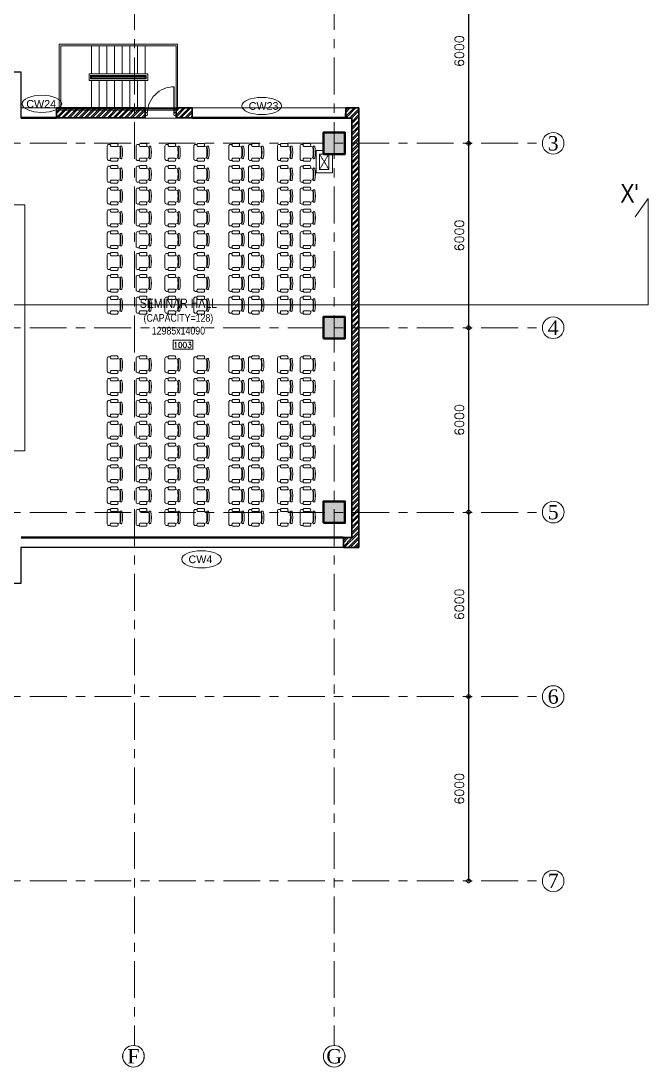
# Model space of a CAD drawing. Header units: millimetres. Extents: x 24487468 to 24959437, y -333213 to 842934.
# Drawn here: x 24744081 to 24764503, y 522635 to 556671 of the extents above; entities that cross this region are included whole.
import ezdxf
from ezdxf.enums import TextEntityAlignment as Align

# ---------------------------------------------------------------- set-up
doc = ezdxf.new("R2010")
doc.units = ezdxf.units.MM
doc.header["$MEASUREMENT"] = 0
doc.header["$PDMODE"] = 3
for name, pattern in [('ACAD_ISO10W100', [18.5, 12, -3, 0.5, -3]), ('BORDERX2', [3.5, 1, -0.5, 1, -0.5, 0, -0.5]), ('Centreline', [21, 12, -3, 3, -3]), ('DASHED2', [0.375, 0.25, -0.125])]:
    doc.linetypes.add(name, pattern=pattern)
doc.layers.get('0').update_dxf_attribs({"lineweight": 5})
for name, color, linetype, lineweight in [('A 0.13 dw', 175, 'Continuous', 5), ('A 0.13furniture', 30, 'Continuous', 0), ('CENLINE', 220, 'ACAD_ISO10W100', 5), ('COLUMN', 12, 'Continuous', 40), ('DIM', 183, 'Continuous', 5), ('furniture', 190, 'Continuous', 0), ('GRID', 205, 'BORDERX2', 5), ('HACTH', 8, 'Continuous', 0), ('hatch', 9, 'Continuous', 0), ('p1 plan grid lck', 6, 'Continuous', 5), ('room number', 99, 'Continuous', 20), ('text', 7, 'Continuous', 15), ('TEXT ROOM', 3, 'Continuous', 15), ('wall', 53, 'Continuous', 15), ('Wall1', 37, 'Continuous', 30), ('WALL2', 4, 'Continuous', 15), ('win shutters', 140, 'Continuous', 25), ('WINDOWS', 4, 'Continuous', 9)]:
    doc.layers.add(name, color=color, linetype=linetype, lineweight=lineweight)
doc.layers.add('A-BTEXT', color=57, linetype='Continuous')
doc.styles.add('arial', font='times.ttf')
doc.styles.add('ordinary', font='arial.ttf')
doc.styles.add('ROMANS', font='romans__.ttf')
doc.dimstyles.new('DIM100', dxfattribs={"dimtxt": 300, "dimasz": 250, "dimexe": 100, "dimexo": 100, "dimgap": 150, "dimtad": 1, "dimdec": 0, "dimrnd": 5, "dimzin": 0, "dimdsep": 46, "dimtxsty": 'ROMANS', "dimblk": 'DOTSMALL', "dimcen": 0.09, "dimclrd": 256, "dimclre": 256, "dimclrt": 7, "dimadec": 0, "dimazin": 0, "dimtfac": 1, "dimtdec": 0, "dimtix": 1, "dimtofl": 0, "dimtmove": 1, "dimatfit": 3, "dimfxl": 100, "dimfxlon": 1, "dimtolj": 1, "dimtzin": 0, "dimarcsym": 0})

# ---------------------------------------------------------------- blocks, each defined once
blk = doc.blocks.new('column 350')
at = {"layer": 'COLUMN', "ltscale": 100}
h = blk.add_hatch(color=256, dxfattribs=at)
h.dxf.hatch_style = 1
h.paths.add_polyline_path([(1327.5, 1037.5), (627.5, 1037.5), (627.5, 337.5), (1327.5, 337.5)])
blk.add_lwpolyline([(627.5, 1037.5), (1327.5, 1037.5), (1327.5, 337.5), (627.5, 337.5)], close=True, dxfattribs=at)
blk = doc.blocks.new('grid letter-flat-4-flat-1')
at = {"layer": 'GRID', "linetype": 'Continuous'}
blk.add_circle((0, 374.75), 281.25, dxfattribs=at)
blk = doc.blocks.new('CHAIR')
at = {"layer": 'furniture'}
for p, q in [((-340.23825, 204.70725), (-416.878, 168.3055)), ((-340.23825, 204.70725), (-340.23825, 204.70725)), ((-125.8345, 288.42275), (-323.8345, 288.42275)), ((-323.8345, 189.42275), (-125.8345, 189.42275)), ((-55.80025, 261.63225), (-102.37975, 260.26275)), ((0, -207.218), (0, 207.218)), ((-416.73775, -168.38525), (-341.20075, -206.0795)), ((-323.8345, -189.42275), (-125.8345, -189.42275)), ((-125.8345, -288.42275), (-323.8345, -288.42275)), ((-55.80025, -261.635), (-102.37975, -260.2655))]:
    blk.add_line(p, q, dxfattribs=at)
for centre, radius, start, end in [((385.48675, 0.84425), 884.73055, 167.602120001, 192.397899996), ((-451.11275, 172.04275), 33.28515, 34.290200006, 145.709770002), ((440.48675, 0.84425), 884.73055, 167.602120001, 192.397899996), ((1661.72875, 0.8415), 2085.3437, 175.393880003, 184.654689996), ((-293.029, 238.92275), 58.30297, 121.895319998, 238.104699994), ((-156.63175, 238.92275), 58.29827, 301.887899999, 58.112100001), ((-53.74875, 207.91925), 53.75252, 359.252000001, 92.186765001), ((-451.11275, -170.35425), 33.2857, 214.291599999, 325.708400001), ((-293.029, -238.92275), 58.30297, 121.895319998, 238.104699994), ((-156.63175, -238.92275), 58.2983, 301.887899999, 58.112100001), ((-53.74875, -207.922), 53.75285, 267.813599999, 0.747999999)]:
    blk.add_arc(centre, radius, start, end, dxfattribs=at)
blk = doc.blocks.new('SEC')
at = {"layer": 'HACTH', "ltscale": 100}
blk.add_lwpolyline([(-34685, 0), (0, 0), (0, 3449), (-425, 2854)], dxfattribs=at)
at = {"layer": 'text', "linetype": 'Continuous', "ltscale": 30, "insert": (-606, 3623), "char_height": 600, "width": 21041.4, "attachment_point": 5, "style": 'arial'}
blk.add_mtext("{\\fTechnic|b0|i0|c2|p2;X'}", dxfattribs=at)
blk = doc.blocks.new('*U36')
at = {"layer": 'room number'}
blk.add_lwpolyline([(46, 40), (46, 240), (491, 240), (491, 40)], close=True, dxfattribs=at)
at = {"layer": 'room number', "style": 'ROMANS'}
blk.add_attdef('ROOM_NUM', (53, 73), '', height=120, dxfattribs=at)
blk = doc.blocks.new('EEXIT')
at = {"layer": 'WINDOWS', "lineweight": 0}
for p, q in [((0, 4581), (-2150, 4581)), ((-2150, 4581), (-2150, 2781)), ((-50, 4531), (-2100, 4531)), ((-2100, 4531), (-2100, 2753)), ((-2100, 4531), (-1180, 4531)), ((-50, 4531), (-50, 2781)), ((0, 4581), (0, 2753)), ((-2100, 3531), (-1180, 3531)), ((-1180, 3611), (-1180, 1700)), ((-1180, 3611), (-970, 3611)), ((-1130, 3561), (-1130, 1750)), ((-1130, 3561), (-1020, 3561)), ((-1130, 3531), (-1020, 3531)), ((-1100, 3531), (-1100, 1781)), ((-1050, 3531), (-1050, 1781)), ((-1020, 3561), (-1020, 1750)), ((-970, 3611), (-970, 1700)), ((-970, 3531), (-50, 3531)), ((-2100, 3281), (-1180, 3281)), ((-1130, 3281), (-1100, 3281)), ((-1050, 3281), (-1020, 3281)), ((-970, 3281), (-50, 3281)), ((-2150, 2781), (-2150, 731)), ((-2100, 3031), (-1180, 3031)), ((-2100, 2781), (-1180, 2781)), ((-2100, 2753), (-2100, 781)), ((-1130, 3031), (-1100, 3031)), ((-1130, 2781), (-1100, 2781)), ((-1050, 3031), (-1020, 3031)), ((-1050, 2781), (-1020, 2781)), ((-970, 3031), (-50, 3031)), ((-970, 2781), (-50, 2781)), ((-50, 2781), (-50, 781)), ((0, 2753), (0, 731)), ((-2100, 2531), (-1180, 2531)), ((-1130, 2531), (-1100, 2531)), ((-1050, 2531), (-1020, 2531)), ((-970, 2531), (-50, 2531)), ((-2100, 2281), (-1180, 2281)), ((-1130, 2281), (-1100, 2281)), ((-1050, 2281), (-1020, 2281)), ((-970, 2281), (-50, 2281)), ((-2100, 2031), (-1180, 2031)), ((-2100, 1781), (-1180, 1781)), ((-1130, 2031), (-1100, 2031)), ((-1020, 1781), (-1130, 1781)), ((-1020, 1750), (-1130, 1750)), ((-1050, 2031), (-1020, 2031)), ((-1050, 1781), (-1020, 1781)), ((-970, 2031), (-50, 2031)), ((-970, 1781), (-50, 1781)), ((-970, 1700), (-1180, 1700)), ((0, 731), (-2150, 731)), ((-2100, 781), (-1180, 781)), ((-50, 781), (-2100, 781))]:
    blk.add_line(p, q, dxfattribs=at)
blk = doc.blocks.new('Door1000-flat-3')
at = {"layer": 'A 0.13 dw'}
for p, q in [((-38, 0), (-38, -12)), ((38, 0), (-38, 0)), ((-38, -12), (-50, -12)), ((-50, -12), (-50, -63)), ((-50, -63), (-25, -75)), ((-25, -75), (12, -75)), ((12, -75), (12, -63)), ((12, -63), (50, -63)), ((38, -12), (38, 0)), ((50, -12), (38, -12)), ((50, -63), (50, -12)), ((-50, -937), (-25, -925)), ((-50, -988), (-50, -937)), ((-38, -988), (-50, -988)), ((-38, -1000), (-38, -988)), ((38, -1000), (-38, -1000)), ((-25, -925), (12, -925)), ((12, -925), (12, -937)), ((12, -925), (886, -925)), ((12, -937), (50, -937)), ((12, -937), (886, -937)), ((50, -988), (38, -988)), ((38, -988), (38, -1000)), ((50, -937), (50, -988))]:
    blk.add_line(p, q, dxfattribs=at)
blk.add_lwpolyline([(886, -937), (886, -937, 0.414214), (12, -63)], format="xyb", dxfattribs=at)
blk = doc.blocks.new('_DotSmall')
at = {"color": 0, "linetype": 'ByBlock', "const_width": 0.5}
blk.add_lwpolyline([(-0.0625, 0, 1), (0.0625, 0, 1)], format="xyb", close=True, dxfattribs=at)
blk = doc.blocks.new('*D154')
at = {"layer": 'Defpoints', "color": 0, "ltscale": 100, "transparency": 16777216}
for p in [(24757682, 558689), (24754633, 552689), (24758659, 552689)]:
    blk.add_point(p, dxfattribs=at)
at = {"layer": 'DIM', "lineweight": -2, "ltscale": 100, "transparency": 16777216}
for p, q in [((24758559, 558689), (24758759, 558689)), ((24758659, 558689), (24758659, 552689)), ((24758559, 552689), (24758759, 552689))]:
    blk.add_line(p, q, dxfattribs=at)
at = {"layer": 'DIM', "lineweight": -2, "ltscale": 100, "transparency": 16777216, "xscale": 250, "yscale": 250, "zscale": 250}
for p, rotation in [((24758659, 558689), 90), ((24758659, 552689), 270)]:
    blk.add_blockref('_DotSmall', p, dxfattribs=dict(at, rotation=rotation))
at = {"layer": 'DIM', "color": 7, "ltscale": 100, "transparency": 16777216, "insert": (24758358, 555689), "char_height": 300, "attachment_point": 5, "rotation": 90, "style": 'ROMANS'}
blk.add_mtext('\\A1;6000', dxfattribs=at)
blk = doc.blocks.new('*D155')
at = {"layer": 'Defpoints', "color": 0, "ltscale": 100, "transparency": 16777216}
for p in [(24754633, 552689), (24754633, 546689), (24758659, 546689)]:
    blk.add_point(p, dxfattribs=at)
at = {"layer": 'DIM', "lineweight": -2, "ltscale": 100, "transparency": 16777216}
for p, q in [((24758559, 552689), (24758759, 552689)), ((24758659, 552689), (24758659, 546689)), ((24758559, 546689), (24758759, 546689))]:
    blk.add_line(p, q, dxfattribs=at)
at = {"layer": 'DIM', "lineweight": -2, "ltscale": 100, "transparency": 16777216, "xscale": 250, "yscale": 250, "zscale": 250}
for p, rotation in [((24758659, 552689), 90), ((24758659, 546689), 270)]:
    blk.add_blockref('_DotSmall', p, dxfattribs=dict(at, rotation=rotation))
at = {"layer": 'DIM', "color": 7, "ltscale": 100, "transparency": 16777216, "insert": (24758358, 549689), "char_height": 300, "attachment_point": 5, "rotation": 90, "style": 'ROMANS'}
blk.add_mtext('\\A1;6000', dxfattribs=at)
blk = doc.blocks.new('*D156')
at = {"layer": 'Defpoints', "color": 0, "ltscale": 100, "transparency": 16777216}
for p in [(24754633, 546689), (24754631, 540689), (24758659, 540689)]:
    blk.add_point(p, dxfattribs=at)
at = {"layer": 'DIM', "lineweight": -2, "ltscale": 100, "transparency": 16777216}
for p, q in [((24758559, 546689), (24758759, 546689)), ((24758659, 546689), (24758659, 540689)), ((24758559, 540689), (24758759, 540689))]:
    blk.add_line(p, q, dxfattribs=at)
at = {"layer": 'DIM', "lineweight": -2, "ltscale": 100, "transparency": 16777216, "xscale": 250, "yscale": 250, "zscale": 250}
for p, rotation in [((24758659, 546689), 90), ((24758659, 540689), 270)]:
    blk.add_blockref('_DotSmall', p, dxfattribs=dict(at, rotation=rotation))
at = {"layer": 'DIM', "color": 7, "ltscale": 100, "transparency": 16777216, "insert": (24758358, 543689), "char_height": 300, "attachment_point": 5, "rotation": 90, "style": 'ROMANS'}
blk.add_mtext('\\A1;6000', dxfattribs=at)
blk = doc.blocks.new('*D157')
at = {"layer": 'Defpoints', "color": 0, "ltscale": 100, "transparency": 16777216}
for p in [(24754631, 540689), (24754282, 534689), (24758659, 534689)]:
    blk.add_point(p, dxfattribs=at)
at = {"layer": 'DIM', "lineweight": -2, "ltscale": 100, "transparency": 16777216}
for p, q in [((24758559, 540689), (24758759, 540689)), ((24758659, 540689), (24758659, 534689)), ((24758559, 534689), (24758759, 534689))]:
    blk.add_line(p, q, dxfattribs=at)
at = {"layer": 'DIM', "lineweight": -2, "ltscale": 100, "transparency": 16777216, "xscale": 250, "yscale": 250, "zscale": 250}
for p, rotation in [((24758659, 540689), 90), ((24758659, 534689), 270)]:
    blk.add_blockref('_DotSmall', p, dxfattribs=dict(at, rotation=rotation))
at = {"layer": 'DIM', "color": 7, "ltscale": 100, "transparency": 16777216, "insert": (24758358, 537689), "char_height": 300, "attachment_point": 5, "rotation": 90, "style": 'ROMANS'}
blk.add_mtext('\\A1;6000', dxfattribs=at)
blk = doc.blocks.new('*D158')
at = {"layer": 'Defpoints', "color": 0, "ltscale": 100, "transparency": 16777216}
for p in [(24754282, 534689), (24754282, 528690), (24758659, 528690)]:
    blk.add_point(p, dxfattribs=at)
at = {"layer": 'DIM', "lineweight": -2, "ltscale": 100, "transparency": 16777216}
for p, q in [((24758559, 534689), (24758759, 534689)), ((24758659, 534689), (24758659, 528690)), ((24758559, 528690), (24758759, 528690))]:
    blk.add_line(p, q, dxfattribs=at)
at = {"layer": 'DIM', "lineweight": -2, "ltscale": 100, "transparency": 16777216, "xscale": 250, "yscale": 250, "zscale": 250}
for p, rotation in [((24758659, 534689), 90), ((24758659, 528690), 270)]:
    blk.add_blockref('_DotSmall', p, dxfattribs=dict(at, rotation=rotation))
at = {"layer": 'DIM', "color": 7, "ltscale": 100, "transparency": 16777216, "insert": (24758358, 531689), "char_height": 300, "attachment_point": 5, "rotation": 90, "style": 'ROMANS'}
blk.add_mtext('\\A1;6000', dxfattribs=at)

msp = doc.modelspace()

# ---------------------------------------------------------------- hatches: boundary and pattern name
at = {"layer": 'hatch', "ltscale": 100}
h = msp.add_hatch(dxfattribs=at)
h.set_pattern_fill('ANSI32', color=256, scale=350)
h.set_pattern_definition([(45, (24746687.03, 553676.76), (-92.808, 92.808), []), (45, (24746748.9, 553676.76), (-92.808, 92.808), [])])
h.paths.add_polyline_path([(24748132, 553839), (24747354.1, 553839), (24745332.1, 553839), (24745332.1, 553839), (24745242, 553839), (24745242, 553514.5), (24748132, 553514.5)])
h = msp.add_hatch(dxfattribs=at)
h.set_pattern_fill('ANSI32', color=256, scale=350)
h.set_pattern_definition([(45, (24749394.57, 553676.69), (-92.81, 92.81), []), (45, (24749456.44, 553676.69), (-92.81, 92.81), [])])
h.paths.add_polyline_path([(24749657.1, 553839), (24749182.1, 553839), (24749132.1, 553839), (24749132.1, 553764.5), (24749132.1, 553514.4), (24749657.1, 553514.4)])
h = msp.add_hatch(dxfattribs=at)
h.set_pattern_fill('ANSI32', color=256, scale=350)
h.set_pattern_definition([(45, (24754832.03, 546689.26), (-92.8078, 92.8078), []), (45, (24754893.9, 546689.26), (-92.8078, 92.8078), [])])
h.paths.add_polyline_path([(24755082, 553839), (24754656.5, 553839), (24754656.5, 553509), (24754852, 553509), (24754852, 539839.4), (24754582, 539839.4), (24754582, 539539.5), (24755082, 539539.5)])

# ---------------------------------------------------------------- linework, layer by layer
at = {"ltscale": 100}
msp.add_lwpolyline([(24730848.8, 555014.5), (24730842.1, 542714.5), (24729948.8, 542714.5), (24729948.8, 538364.5), (24735606.5, 538364.5), (24735606.5, 539544.5), (24739931.5, 539544.5), (24739931.5, 538364.5), (24744081.5, 538364.5), (24744081.5, 539539.5), (24755082, 539539.5), (24755082, 553839), (24744081.5, 553839), (24744081.5, 555014.5), (24739932.1, 555014.5), (24739932.6, 553848), (24735607, 553848), (24735606.5, 555014.5), (24730848.8, 555014.5)], dxfattribs=at)
at = {"layer": 'A 0.13furniture'}
for p, q in [((24744207.5, 550689.5), (24742407.5, 550689.5)), ((24744207.5, 550689.5), (24744207.5, 542689.5)), ((24744207.5, 542689.5), (24742407.5, 542689.5))]:
    msp.add_line(p, q, dxfattribs=at)
at = {"layer": 'Defpoints', "ltscale": 100}
msp.add_lwpolyline([(24730848.8, 555014.5), (24735606.5, 555014.5), (24735607, 553789.5), (24739932.6, 553848), (24739931.6, 555014.5), (24744081.5, 555014.5), (24744081.5, 553514.4), (24754655.6, 553511.7), (24754657.4, 553836.3), (24755082, 553839), (24755082, 539539.5), (24744081.5, 539539.5), (24744081.5, 538364.5), (24739931.5, 538364.5), (24739931.5, 539544.5), (24735606.5, 539544.5), (24735606.5, 538364.5), (24729948.8, 538364.5), (24729948.8, 542714.5), (24730848.8, 542714.5)], close=True, dxfattribs=at)
at = {"layer": 'HACTH', "linetype": 'DASHED2', "ltscale": 100}
for p, q in [((24753807.6, 552339.5), (24754107.6, 551838.8)), ((24753807.6, 551838.8), (24754107.6, 552339.5))]:
    msp.add_line(p, q, dxfattribs=at)
at = {"layer": 'p1 plan grid lck', "linetype": 'Centreline', "ltscale": 100}
for p, q in [((24747781.9, 570182.4), (24747781.9, 523335.4)), ((24754281.9, 570182.4), (24754281.9, 523335.4)), ((24708671.7, 552689.5), (24761061.5, 552689.5)), ((24708671.2, 546689.5), (24761060.9, 546689.5)), ((24708672.7, 540682.5), (24761060.9, 540682.5)), ((24708672.7, 534689.5), (24761060.9, 534689.5)), ((24708672.7, 528689.5), (24761060.9, 528689.5))]:
    msp.add_line(p, q, dxfattribs=at)
at = {"layer": 'text', "ltscale": 100}
for centre in [(24744763.6, 553972.4), (24751922.6, 553904.3), (24749962.6, 539154.5)]:
    msp.add_ellipse(centre, major_axis=(-645.2, 0), ratio=0.4312913, dxfattribs=at)
at = {"layer": 'wall', "ltscale": 100}
for p, q in [((24754656.5, 553839), (24744091.5, 553839)), ((24754631.5, 539539.5), (24744081.5, 539539.5)), ((24754581.5, 539539.5), (24744081.5, 539539.5))]:
    msp.add_line(p, q, dxfattribs=at)
at = {"layer": 'Wall1', "ltscale": 100}
for p, q in [((24745242, 553514.5), (24745242, 553839)), ((24745242, 553839), (24748132, 553839)), ((24748132, 553839), (24748132, 553514.5)), ((24749132.1, 553839), (24749132.1, 553514.4)), ((24749132.1, 553839), (24749657.1, 553839)), ((24749657.1, 553839), (24749657.1, 553514.4)), ((24754656.5, 553839), (24755082, 553839)), ((24754656.5, 553839), (24754656.5, 553589)), ((24754656.5, 553839), (24755082, 553839)), ((24754656.5, 553839), (24754656.5, 553589)), ((24754656.5, 553839), (24755082, 553839)), ((24754656.5, 553839), (24754656.5, 553509)), ((24754656.5, 553839), (24755082, 553839)), ((24754656.5, 553839), (24754656.5, 553509)), ((24755082, 539539.5), (24755082, 553839)), ((24748132, 553514.5), (24745242, 553514.5)), ((24749657.1, 553514.4), (24749132.1, 553514.4)), ((24754656.5, 553509), (24754852, 553509)), ((24754852, 539869.5), (24754852, 553509)), ((24754581.5, 539539.5), (24754581.5, 539869.5)), ((24754582, 539869.5), (24754852, 539869.5)), ((24754582, 539539.5), (24754582, 539869.5)), ((24754581.5, 539539.5), (24755082, 539539.5)), ((24754631.5, 539539.5), (24755082, 539539.5))]:
    msp.add_line(p, q, dxfattribs=at)
at = {"layer": 'WALL2', "ltscale": 100}
for p, q in [((24753807.6, 552339.5), (24753932.6, 552339.5)), ((24754107.6, 551838.8), (24754107.6, 552339.5))]:
    msp.add_line(p, q, dxfattribs=at)
for points in [[(24753932.6, 552454.5), (24753692.6, 552454.5), (24753692.6, 551723.8), (24754222.6, 551723.8), (24754222.6, 552339.5)], [(24753807.6, 552339.5), (24753807.6, 551838.8), (24754107.6, 551838.8)]]:
    msp.add_lwpolyline(points, dxfattribs=at)
at = {"layer": 'win shutters', "ltscale": 100, "const_width": 75}
for points in [[(24745242, 553514.4), (24744081.4, 553514.4)], [(24754656.5, 553514.5), (24749657.1, 553514.5)], [(24754581.5, 539869.5), (24744081.5, 539869.5)]]:
    msp.add_lwpolyline(points, dxfattribs=at)

# ---------------------------------------------------------------- block references
at = {"layer": 'A 0.13 dw', "rotation": 90}
msp.add_blockref('Door1000-flat-3', (24748132, 553641.5), dxfattribs=at)
at = {"layer": 'A 0.13furniture', "xscale": -1}
for p in [(24746893.5, 552393.1), (24747833.2, 552393.1), (24748773, 552393.1), (24749712.7, 552393.1), (24750852.4, 552393.1), (24751492.2, 552393.1), (24752431.9, 552393.1), (24753171.6, 552393.1), (24746893.5, 551683.2), (24747833.2, 551683.2), (24748773, 551683.2), (24749712.7, 551683.2), (24750852.4, 551683.2), (24751492.2, 551683.2), (24752431.9, 551683.2), (24753171.6, 551683.2), (24746893.5, 550973.3), (24747833.2, 550973.3), (24748773, 550973.3), (24749712.7, 550973.3), (24750852.4, 550973.3), (24751492.2, 550973.3), (24752431.9, 550973.3), (24753171.6, 550973.3), (24746893.5, 550263.3), (24747833.2, 550263.3), (24748773, 550263.3), (24749712.7, 550263.3), (24750852.4, 550263.3), (24751492.2, 550263.3), (24752431.9, 550263.3), (24753171.6, 550263.3), (24746893.5, 549553.4), (24747833.2, 549553.4), (24748773, 549553.4), (24749712.7, 549553.4), (24750852.4, 549553.4), (24751492.2, 549553.4), (24752431.9, 549553.4), (24753171.6, 549553.4), (24746893.5, 548843.5), (24747833.2, 548843.5), (24748773, 548843.5), (24749712.7, 548843.5), (24750852.4, 548843.5), (24751492.2, 548843.5), (24752431.9, 548843.5), (24753171.6, 548843.5), (24746893.5, 548133.6), (24747833.2, 548133.6), (24748773, 548133.6), (24749712.7, 548133.6), (24750852.4, 548133.6), (24751492.2, 548133.6), (24752431.9, 548133.6), (24753171.6, 548133.6), (24746893.5, 547423.6), (24747833.2, 547423.6), (24748773, 547423.6), (24749712.7, 547423.6), (24750852.4, 547423.6), (24751492.2, 547423.6), (24752431.9, 547423.6), (24753171.6, 547423.6)]:
    msp.add_blockref('CHAIR', p, dxfattribs=at)
at = {"layer": 'A 0.13furniture', "rotation": 180}
for p in [(24746893.5, 545486), (24747833.2, 545486), (24748773, 545486), (24749712.7, 545486), (24750852.4, 545486), (24751492.2, 545486), (24752431.9, 545486), (24753171.6, 545486), (24746893.5, 544776.1), (24747833.2, 544776.1), (24748773, 544776.1), (24749712.7, 544776.1), (24750852.4, 544776.1), (24751492.2, 544776.1), (24752431.9, 544776.1), (24753171.6, 544776.1), (24746893.5, 544066.1), (24747833.2, 544066.1), (24748773, 544066.1), (24749712.7, 544066.1), (24750852.4, 544066.1), (24751492.2, 544066.1), (24752431.9, 544066.1), (24753171.6, 544066.1), (24746893.5, 543356.2), (24747833.2, 543356.2), (24748773, 543356.2), (24749712.7, 543356.2), (24750852.4, 543356.2), (24751492.2, 543356.2), (24752431.9, 543356.2), (24753171.6, 543356.2), (24746893.5, 542646.3), (24747833.2, 542646.3), (24748773, 542646.3), (24749712.7, 542646.3), (24750852.4, 542646.3), (24751492.2, 542646.3), (24752431.9, 542646.3), (24753171.6, 542646.3), (24746893.5, 541936.4), (24747833.2, 541936.4), (24748773, 541936.4), (24749712.7, 541936.4), (24750852.4, 541936.4), (24751492.2, 541936.4), (24752431.9, 541936.4), (24753171.6, 541936.4), (24746893.5, 541226.4), (24747833.2, 541226.4), (24748773, 541226.4), (24749712.7, 541226.4), (24750852.4, 541226.4), (24751492.2, 541226.4), (24752431.9, 541226.4), (24753171.6, 541226.4), (24746893.5, 540516.5), (24747833.2, 540516.5), (24748773, 540516.5), (24749712.7, 540516.5), (24750852.4, 540516.5), (24751492.2, 540516.5), (24752431.9, 540516.5), (24753171.6, 540516.5)]:
    msp.add_blockref('CHAIR', p, dxfattribs=at)
at = {"layer": 'CENLINE'}
ref = msp.add_blockref('grid letter-flat-4-flat-1', (24761413, 552221.4), dxfattribs=dict(at, xscale=1.25, yscale=1.25, zscale=25.4))
ref.add_attrib('GRID_LETTER', '3', dxfattribs={"layer": 'A-BTEXT', "linetype": 'Continuous', "height": 468.7, "style": 'arial'}).set_placement((24761413, 552690.1), align=Align.MIDDLE_CENTER)
ref = msp.add_blockref('grid letter-flat-4-flat-1', (24761413, 552221.4), dxfattribs=dict(at, xscale=1.25, yscale=1.25, zscale=25.4))
ref.add_attrib('GRID_LETTER', '3', dxfattribs={"layer": 'A-BTEXT', "linetype": 'Continuous', "height": 468.7, "style": 'arial'}).set_placement((24761413, 552690.1), align=Align.MIDDLE_CENTER)
ref = msp.add_blockref('grid letter-flat-4-flat-1', (24761412.5, 546221.4), dxfattribs=dict(at, xscale=1.25, yscale=1.25, zscale=25.4))
ref.add_attrib('GRID_LETTER', '4', dxfattribs={"layer": 'A-BTEXT', "linetype": 'Continuous', "height": 468.7, "style": 'arial'}).set_placement((24761412.5, 546690.1), align=Align.MIDDLE_CENTER)
ref = msp.add_blockref('grid letter-flat-4-flat-1', (24761412.5, 546221.4), dxfattribs=dict(at, xscale=1.25, yscale=1.25, zscale=25.4))
ref.add_attrib('GRID_LETTER', '4', dxfattribs={"layer": 'A-BTEXT', "linetype": 'Continuous', "height": 468.7, "style": 'arial'}).set_placement((24761412.5, 546690.1), align=Align.MIDDLE_CENTER)
ref = msp.add_blockref('grid letter-flat-4-flat-1', (24761414.1, 540221.4), dxfattribs=dict(at, xscale=1.25, yscale=1.25, zscale=25.4))
ref.add_attrib('GRID_LETTER', '5', dxfattribs={"layer": 'A-BTEXT', "linetype": 'Continuous', "height": 468.7, "style": 'arial'}).set_placement((24761414.1, 540690.1), align=Align.MIDDLE_CENTER)
ref = msp.add_blockref('grid letter-flat-4-flat-1', (24761414.1, 540221.4), dxfattribs=dict(at, xscale=1.25, yscale=1.25, zscale=25.4))
ref.add_attrib('GRID_LETTER', '5', dxfattribs={"layer": 'A-BTEXT', "linetype": 'Continuous', "height": 468.7, "style": 'arial'}).set_placement((24761414.1, 540690.1), align=Align.MIDDLE_CENTER)
ref = msp.add_blockref('grid letter-flat-4-flat-1', (24761412.5, 534221.4), dxfattribs=dict(at, xscale=1.25, yscale=1.25, zscale=25.4))
ref.add_attrib('GRID_LETTER', '6', dxfattribs={"layer": 'A-BTEXT', "linetype": 'Continuous', "height": 468.7, "style": 'arial'}).set_placement((24761412.5, 534690.1), align=Align.MIDDLE_CENTER)
ref = msp.add_blockref('grid letter-flat-4-flat-1', (24761412.5, 534221.4), dxfattribs=dict(at, xscale=1.25, yscale=1.25, zscale=25.4))
ref.add_attrib('GRID_LETTER', '6', dxfattribs={"layer": 'A-BTEXT', "linetype": 'Continuous', "height": 468.7, "style": 'arial'}).set_placement((24761412.5, 534690.1), align=Align.MIDDLE_CENTER)
ref = msp.add_blockref('grid letter-flat-4-flat-1', (24761412.5, 528221.4), dxfattribs=dict(at, xscale=1.25, yscale=1.25, zscale=25.4))
ref.add_attrib('GRID_LETTER', '7', dxfattribs={"layer": 'A-BTEXT', "linetype": 'Continuous', "height": 468.7, "style": 'arial'}).set_placement((24761412.5, 528690.1), align=Align.MIDDLE_CENTER)
ref = msp.add_blockref('grid letter-flat-4-flat-1', (24761412.5, 528221.4), dxfattribs=dict(at, xscale=1.25, yscale=1.25, zscale=25.4))
ref.add_attrib('GRID_LETTER', '7', dxfattribs={"layer": 'A-BTEXT', "linetype": 'Continuous', "height": 468.7, "style": 'arial'}).set_placement((24761412.5, 528690.1), align=Align.MIDDLE_CENTER)
ref = msp.add_blockref('grid letter-flat-4-flat-1', (24747745.1, 522518.1), dxfattribs=dict(at, xscale=1.25, yscale=1.25, zscale=25.4))
ref.add_attrib('GRID_LETTER', 'F', dxfattribs={"layer": 'A-BTEXT', "linetype": 'Continuous', "height": 468.7, "style": 'arial'}).set_placement((24747745.1, 522986.8), align=Align.MIDDLE_CENTER)
ref = msp.add_blockref('grid letter-flat-4-flat-1', (24747746.7, 522518.1), dxfattribs=dict(at, xscale=1.25, yscale=1.25, zscale=25.4))
ref.add_attrib('GRID_LETTER', 'F', dxfattribs={"layer": 'A-BTEXT', "linetype": 'Continuous', "height": 468.7, "style": 'arial'}).set_placement((24747746.7, 522986.8), align=Align.MIDDLE_CENTER)
ref = msp.add_blockref('grid letter-flat-4-flat-1', (24754281.5, 522518.1), dxfattribs=dict(at, xscale=1.25, yscale=1.25, zscale=25.4))
ref.add_attrib('GRID_LETTER', 'G', dxfattribs={"layer": 'A-BTEXT', "linetype": 'Continuous', "height": 468.7, "style": 'arial'}).set_placement((24754281.5, 522986.8), align=Align.MIDDLE_CENTER)
ref = msp.add_blockref('grid letter-flat-4-flat-1', (24754283.1, 522518.1), dxfattribs=dict(at, xscale=1.25, yscale=1.25, zscale=25.4))
ref.add_attrib('GRID_LETTER', 'G', dxfattribs={"layer": 'A-BTEXT', "linetype": 'Continuous', "height": 468.7, "style": 'arial'}).set_placement((24754283.1, 522986.8), align=Align.MIDDLE_CENTER)
at = {"layer": 'COLUMN', "rotation": 89.99999999994951}
for p in [(24754970.1, 551712), (24754969.5, 545712), (24754969, 539712), (24754969, 539712)]:
    msp.add_blockref('column 350', p, dxfattribs=at)
at = {"layer": 'DIM', "rotation": 270}
msp.add_blockref('EEXIT', (24744601.4, 553764.5), dxfattribs=at)
msp.add_blockref('EEXIT', (24744601.4, 553764.5), dxfattribs=at)
at = {"layer": 'HACTH'}
msp.add_blockref('SEC', (24764503.2, 547439.5), dxfattribs=at)
at = {"layer": 'room number', "xscale": 1.456692913385827, "yscale": 1.456692913385827, "zscale": 0.984251968503937}
msp.add_blockref('*U36', (24748968.9, 545934.2), dxfattribs=at).add_auto_attribs({'ROOM_NUM': '1003'})

# ---------------------------------------------------------------- texts
at = {"layer": 'text', "ltscale": 100, "char_height": 250, "width": 373.513, "attachment_point": 1, "style": 'ordinary'}
for s, insert in [('CW24', (24744257.2, 554097.5)), ('CW23', (24751499.3, 554029.4)), ('CW4', (24749539.3, 539279.6))]:
    msp.add_mtext(s, dxfattribs=dict(at, insert=insert))
at = {"layer": 'TEXT ROOM', "insert": (24749209.8, 547050), "char_height": 300, "width": 4198.067, "attachment_point": 5, "style": 'arial'}
msp.add_mtext('{\\fTechnic|b0|i0|c2|p2;SEMINAR HALL \\P\\H0.83333x;(CAPACITY=128)\\H1.2x;\\P\\H0.83333x;12985x14090}', dxfattribs=at)

# ---------------------------------------------------------------- dimensions: what is measured, and where the dimension line sits
at = {"layer": 'DIM', "ltscale": 100}
for base, p1, p2, picture, middle in [((24758659, 552689.5), (24757682, 558689.5), (24754633.3, 552689.5), '*D154', (24758357.6, 555689.5)), ((24758659, 546689.5), (24754633.3, 552689.5), (24754633.4, 546689.5), '*D155', (24758357.6, 549689.5)), ((24758659, 540689.5), (24754633.4, 546689.5), (24754631.5, 540689.5), '*D156', (24758357.6, 543689.5)), ((24758659, 534689.5), (24754631.5, 540689.5), (24754282.5, 534689.5), '*D157', (24758357.6, 537689.5)), ((24758659, 528689.5), (24754282.5, 534689.5), (24754282.5, 528689.5), '*D158', (24758357.6, 531689.5))]:
    dim = msp.add_linear_dim(base=base, p1=p1, p2=p2, angle=90, dimstyle='DIM100', dxfattribs=at)
    dim.commit()
    dim.dimension.update_dxf_attribs({"geometry": picture, "text_midpoint": middle})

doc.saveas('drawing.dxf')
